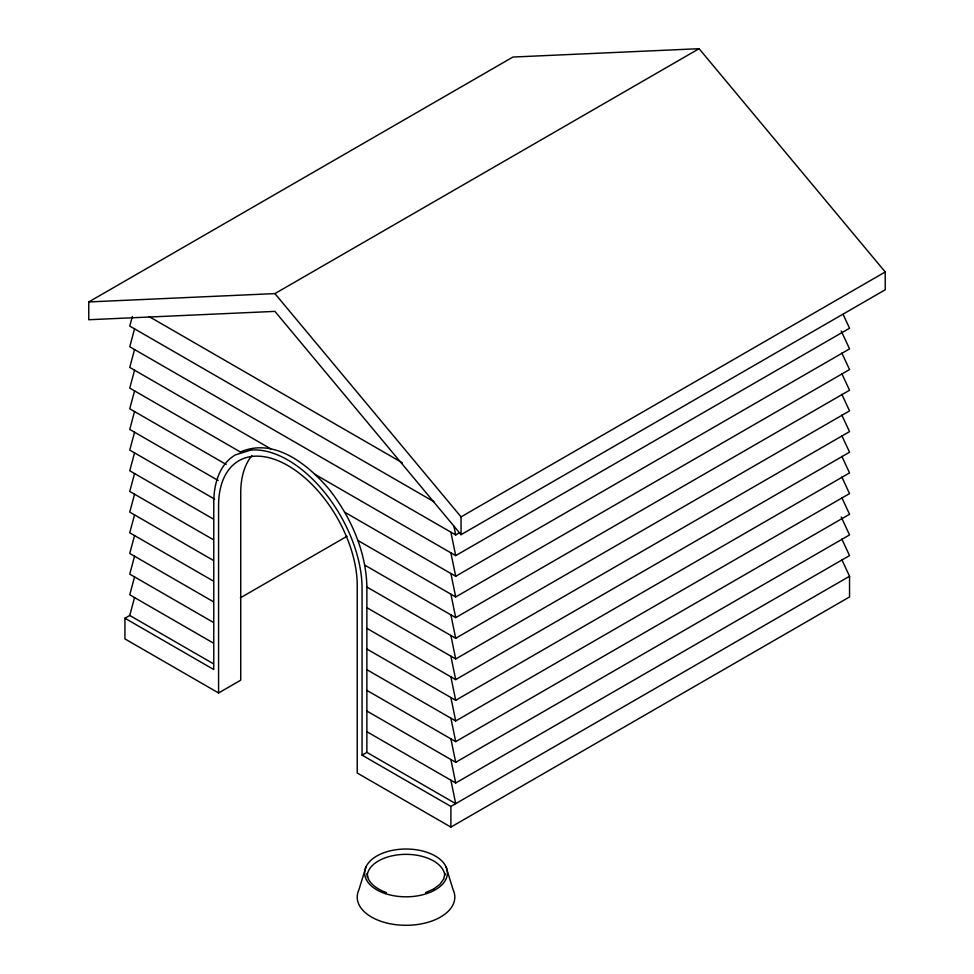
<?xml version="1.0" encoding="UTF-8"?>
<svg xmlns="http://www.w3.org/2000/svg" width="974" height="974" viewBox="0 0 974 974"><rect width="100%" height="100%" fill="white"/><g stroke="black" fill="none" stroke-linecap="round" stroke-linejoin="round"><path stroke-width="1.46" d="M443.62 879.181L444.948 873.361M132.342 316.453L129.749 326.083L433.832 501.647M134.558 328.859L129.749 346.756L455.698 534.945L459.655 532.668M134.558 349.532L129.749 367.417L270.699 448.807M134.558 370.205L129.749 388.09L240.444 452.009M134.558 390.878L129.749 408.763L226.199 464.452M134.558 411.539L129.749 429.437L218.164 480.486M134.558 432.213L129.749 450.098L214.633 499.114M134.558 452.886L129.749 470.771L213.33 519.032M134.558 473.547L129.749 491.444L213.33 539.693M134.558 494.22L129.749 512.117L213.33 560.367M134.558 514.893L129.749 532.778L213.33 581.04M134.558 535.566L129.749 553.451L213.33 601.701M134.558 556.227L129.749 574.124L213.33 622.374M134.558 576.9L129.749 594.785L213.33 643.047M251.901 455.698A98.045 56.614 60 0 0 240.724 492.832L240.724 680.181L218.578 692.977L124.928 638.907L124.928 618.234L129.749 615.458L134.558 597.573M366.041 866.726L358.882 889.834A48.797 28.173 0 0 0 406.024 925.3A48.797 28.173 0 0 0 453.154 889.834L445.995 866.726M443.657 879.059L439.798 884.429L433.637 889.055M88.768 301.94L512.945 57.04L699.089 48.7L885.232 271.977L885.232 289.765L461.055 534.665L274.912 311.388L88.768 319.728L88.768 301.94L274.912 293.6L699.089 48.7M240.371 597.841L347.073 536.236M461.055 534.665L461.055 516.877L885.232 271.977M314.748 474.228L455.698 555.618L849.547 328.226L843.131 314.444M345.003 512.373L455.698 576.279L849.547 348.899L841.207 330.99M357.945 540.509L455.698 596.952L849.547 369.572L841.853 353.026M364.666 565.066L455.698 617.626L849.547 390.233L841.853 373.699M366.869 587.005L455.698 638.287L849.547 410.906L841.853 394.373M366.869 607.679L455.698 658.96L849.547 431.579L841.853 415.046M366.869 628.34L455.698 679.633L849.547 452.253L841.853 435.707M366.869 649.013L455.698 700.306L849.547 472.914L841.853 456.38M124.928 618.234L213.756 669.528L213.756 502.84A104.863 60.546 60 0 1 235.477 454.834L250.842 450.098A104.863 60.546 60 0 1 362.06 588.454L362.06 755.142L366.869 752.366L455.698 803.647L450.889 780.198M366.869 669.686L455.698 720.967L849.547 493.587L841.853 477.053M366.869 690.359L455.698 741.64L849.547 514.26L841.853 497.714M366.869 711.02L455.698 762.313L849.547 534.921L841.207 517.011M366.869 731.693L455.698 782.986L849.547 555.594L841.853 539.06M362.06 755.142L450.889 806.435L849.547 576.267L841.853 559.733M218.578 692.977L218.578 505.616A98.045 56.614 60 0 1 287.914 465.584A98.045 56.614 60 0 1 357.239 585.678L357.239 773.027L450.889 827.096L849.547 596.94L849.547 576.267M425.577 892.622L433.673 889.031M240.298 452.058C274.668 436.876 308.782 465.195 329.796 490.117C350.896 517.608 365.713 550.687 366.869 585.678L366.869 752.366M386.471 892.622C379.288 890.017 371.983 885.816 368.379 879.059M148.998 316.526L402.323 462.784M129.749 615.458L213.33 663.72M274.912 293.6L461.055 516.877M367.101 873.361L368.428 879.181M453.896 526.155L455.698 534.945M450.889 532.169L455.698 555.618M450.889 552.83L455.698 576.279M450.889 573.503L455.698 596.952M450.889 594.177L455.698 617.626M450.889 614.837L455.698 638.287M450.889 635.511L455.698 658.96M450.889 656.184L455.698 679.633M450.889 676.857L455.698 700.306M450.889 697.518L455.698 720.967M450.889 718.191L455.698 741.64M450.889 738.864L455.698 762.313M450.889 759.525L455.698 782.986M450.889 806.435L450.889 827.096M367.101 876.819A38.911 22.463 0 0 1 404.758 854.356A38.911 22.463 0 0 1 444.85 875.346M385.327 893.608A41.383 23.9 0 0 0 447.407 872.911A41.383 23.9 0 0 0 385.327 852.226A41.383 23.9 0 0 0 385.327 893.608"/></g></svg>
